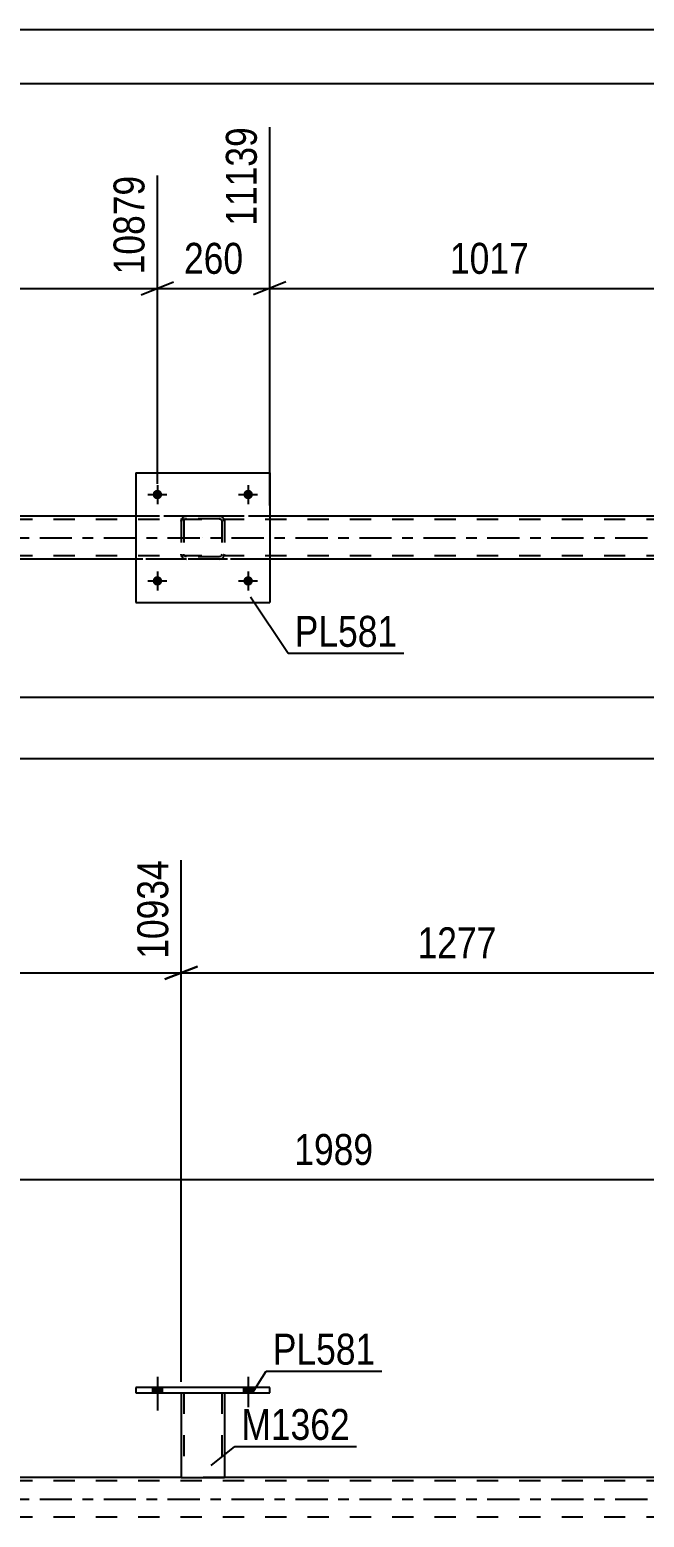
# Model space of a CAD drawing. Header units: millimetres. Extents: x 0 to 841, y 0 to 594.
# Drawn here: x 467.3 to 524.2, y 456.3 to 594 of the extents above; entities that cross this region are included whole.
import ezdxf

# ---------------------------------------------------------------- set-up
doc = ezdxf.new("R2010")
doc.units = ezdxf.units.MM
doc.linetypes.add('DXK_LINE_DOT2', pattern=[3.9198, 1.9599, -1.9599])
doc.linetypes.add('DXK_LINE_DOT3', pattern=[5.9187, 2.979, -0.9799, 0.9799, -0.9799])
doc.styles.add('Arial Narrow', font='ARIALN.TTF', dxfattribs={"height": 0.2})

# ---------------------------------------------------------------- blocks, each defined once
blk = doc.blocks.new('Unknown-814748613-1133')
at = {"color": 5, "linetype": 'Continuous'}
for p, q in [((841, 594), (0, 594)), ((836, 589), (5, 589))]:
    blk.add_line(p, q, dxfattribs=at)
blk = doc.blocks.new('Bolt-814748613-4852 - 4824')
at = {"linetype": 'Continuous'}
for points in [[(479.59, 550.96, -1), (478.71, 550.96, -1)], [(487.99, 550.96, -1), (487.11, 550.96, -1)]]:
    blk.add_hatch(color=1, dxfattribs=at).paths.add_polyline_path(points)
at = {"color": 1, "linetype": 'Continuous'}
for p, q in [((479.15, 551.84), (479.15, 550.08)), ((487.55, 551.84), (487.55, 550.08)), ((478.27, 550.96), (480.03, 550.96)), ((486.67, 550.96), (488.43, 550.96))]:
    blk.add_line(p, q, dxfattribs=at)
blk = doc.blocks.new('Bolt-814748613-4853 - 4824')
at = {"linetype": 'Continuous'}
for points in [[(479.59, 542.96, -1), (478.71, 542.96, -1)], [(487.99, 542.96, -1), (487.11, 542.96, -1)]]:
    blk.add_hatch(color=1, dxfattribs=at).paths.add_polyline_path(points)
at = {"color": 1, "linetype": 'Continuous'}
for p, q in [((478.27, 542.96), (480.03, 542.96)), ((479.15, 543.84), (479.15, 542.08)), ((486.67, 542.96), (488.43, 542.96)), ((487.55, 543.84), (487.55, 542.08))]:
    blk.add_line(p, q, dxfattribs=at)
blk = doc.blocks.new('Part-814748613-4937 - 4824')
at = {"color": 2, "linetype": 'Continuous'}
for p, q in [((477.15, 552.96), (477.15, 540.96)), ((477.15, 552.96), (489.55, 552.96)), ((489.55, 552.96), (489.55, 540.96)), ((477.15, 540.96), (489.55, 540.96))]:
    blk.add_line(p, q, dxfattribs=at)
blk = doc.blocks.new('Part-814748613-4938 - 4824')
at = {"color": 7, "linetype": 'DXK_LINE_DOT2'}
for p, q in [((481.35, 548.48), (481.38, 548.67)), ((481.38, 548.67), (481.35, 548.48)), ((481.35, 548.48), (481.35, 545.44)), ((481.59, 548.48), (481.61, 548.57)), ((481.59, 548.48), (481.59, 545.44)), ((481.61, 548.57), (481.66, 548.65)), ((481.64, 548.93), (481.83, 548.96)), ((481.83, 548.96), (481.64, 548.93)), ((481.66, 548.65), (481.74, 548.7)), ((481.74, 548.7), (481.83, 548.72)), ((484.87, 548.96), (481.83, 548.96)), ((484.87, 548.72), (481.83, 548.72)), ((484.87, 548.96), (485.05, 548.93)), ((485.05, 548.93), (484.87, 548.96)), ((484.87, 548.72), (484.96, 548.7)), ((484.96, 548.7), (485.04, 548.65)), ((485.04, 548.65), (485.09, 548.57)), ((485.09, 548.57), (485.11, 548.48)), ((485.11, 548.48), (485.11, 545.44)), ((485.31, 548.67), (485.35, 548.48)), ((485.35, 548.48), (485.31, 548.67)), ((485.35, 548.48), (485.35, 545.44)), ((481.38, 545.26), (481.35, 545.44)), ((481.35, 545.44), (481.38, 545.26)), ((481.61, 545.35), (481.59, 545.44)), ((481.66, 545.27), (481.61, 545.35)), ((481.83, 544.96), (481.64, 545)), ((481.64, 545), (481.83, 544.96)), ((481.74, 545.22), (481.66, 545.27)), ((481.83, 545.2), (481.74, 545.22)), ((484.87, 545.2), (481.83, 545.2)), ((484.87, 544.96), (481.83, 544.96)), ((484.96, 545.22), (484.87, 545.2)), ((485.05, 545), (484.87, 544.96)), ((484.87, 544.96), (485.05, 545)), ((485.04, 545.27), (484.96, 545.22)), ((485.09, 545.35), (485.04, 545.27)), ((485.11, 545.44), (485.09, 545.35)), ((485.35, 545.44), (485.31, 545.26)), ((485.31, 545.26), (485.35, 545.44))]:
    blk.add_line(p, q, dxfattribs=at)
at = {"color": 7, "linetype": 'DXK_LINE_DOT3'}
blk.add_line((483.35, 546.96), (483.35, 546.96), dxfattribs=at)
at = {"color": 7, "linetype": 'DXK_LINE_DOT2'}
for centre, start, end in [((481.83, 548.48), 112.5, 157.5), ((481.83, 548.48), 112.5, 157.5), ((484.87, 548.48), 22.5, 67.5), ((484.87, 548.48), 22.5, 67.5), ((481.83, 545.44), 202.5, 247.5), ((481.83, 545.44), 202.5, 247.5), ((484.87, 545.44), 292.5, 337.5), ((484.87, 545.44), 292.5, 337.5)]:
    blk.add_arc(centre, 0.48, start, end, dxfattribs=at)
blk = doc.blocks.new('Part-814748613-5024 - 4824')
at = {"color": 7, "linetype": 'DXK_LINE_DOT2'}
for p, q in [((765.48, 548.64), (101.3, 548.64)), ((765.48, 548.96), (119.58, 548.96)), ((489.55, 548.96), (477.15, 548.96)), ((765.48, 545.28), (101.3, 545.28)), ((762.25, 544.96), (101.3, 544.96)), ((489.55, 544.96), (477.15, 544.96))]:
    blk.add_line(p, q, dxfattribs=at)
at = {"color": 2, "linetype": 'Continuous'}
for p, q in [((477.15, 548.96), (438.47, 548.96)), ((528.23, 548.96), (489.55, 548.96)), ((477.15, 544.96), (438.47, 544.96)), ((528.23, 544.96), (489.55, 544.96))]:
    blk.add_line(p, q, dxfattribs=at)
at = {"color": 7, "linetype": 'DXK_LINE_DOT3'}
blk.add_line((101.3, 546.96), (765.48, 546.96), dxfattribs=at)
blk = doc.blocks.new('Part-814748613-3122 - 3007')
at = {"color": 2, "linetype": 'Continuous'}
for p, q in [((481.35, 467.78), (481.35, 459.94)), ((485.35, 467.78), (485.35, 459.94)), ((481.35, 459.94), (485.35, 459.94))]:
    blk.add_line(p, q, dxfattribs=at)
at = {"color": 7, "linetype": 'DXK_LINE_DOT2'}
for p, q in [((481.35, 467.78), (485.35, 467.78)), ((481.35, 467.78), (481.35, 467.78)), ((481.35, 467.78), (481.35, 467.78)), ((481.59, 467.78), (481.59, 459.94)), ((485.11, 467.78), (485.11, 459.94)), ((485.35, 467.78), (485.35, 467.78)), ((485.35, 467.78), (485.35, 467.78)), ((485.05, 459.94), (485.09, 459.94)), ((485.05, 459.94), (485.09, 459.94)), ((485.09, 459.94), (485.11, 459.94)), ((485.09, 459.94), (485.11, 459.94))]:
    blk.add_line(p, q, dxfattribs=at)
blk = doc.blocks.new('Part-814748613-3127 - 3007')
at = {"color": 2, "linetype": 'Continuous'}
for p, q in [((477.15, 468.26), (477.15, 467.78)), ((489.55, 468.26), (477.15, 468.26)), ((477.15, 467.78), (489.55, 467.78)), ((489.55, 467.78), (489.55, 468.26))]:
    blk.add_line(p, q, dxfattribs=at)
blk = doc.blocks.new('Bolt-814748613-3063 - 3007')
at = {"linetype": 'Continuous'}
for points in [[(478.71, 467.78), (479.59, 467.78), (479.59, 468.26), (478.71, 468.26)], [(487.11, 467.78), (487.99, 467.78), (487.99, 468.26), (487.11, 468.26)]]:
    blk.add_hatch(color=1, dxfattribs=at).paths.add_polyline_path(points)
at = {"color": 1, "linetype": 'Continuous'}
for p, q in [((479.15, 469.26), (479.15, 466.14)), ((487.55, 469.26), (487.55, 466.14)), ((478.71, 468.26), (478.71, 467.78)), ((479.59, 468.26), (479.59, 467.78)), ((487.11, 468.26), (487.11, 467.78)), ((487.99, 468.26), (487.99, 467.78))]:
    blk.add_line(p, q, dxfattribs=at)
blk = doc.blocks.new('Bolt-814748613-3064 - 3007')
at = {"linetype": 'Continuous'}
for points in [[(478.71, 467.78), (479.59, 467.78), (479.59, 468.26), (478.71, 468.26)], [(487.11, 467.78), (487.99, 467.78), (487.99, 468.26), (487.11, 468.26)]]:
    blk.add_hatch(color=1, dxfattribs=at).paths.add_polyline_path(points)
at = {"color": 1, "linetype": 'Continuous'}
for p, q in [((479.15, 469.26), (479.15, 466.14)), ((487.55, 469.26), (487.55, 466.14)), ((478.71, 468.26), (478.71, 467.78)), ((479.59, 468.26), (479.59, 467.78)), ((487.11, 468.26), (487.11, 467.78)), ((487.99, 468.26), (487.99, 467.78))]:
    blk.add_line(p, q, dxfattribs=at)
blk = doc.blocks.new('Part-814748613-3316 - 3007')
at = {"color": 7, "linetype": 'DXK_LINE_DOT2'}
for p, q in [((765.48, 459.62), (101.3, 459.62)), ((485.35, 459.94), (481.35, 459.94)), ((765.48, 456.26), (101.3, 456.26))]:
    blk.add_line(p, q, dxfattribs=at)
at = {"color": 2, "linetype": 'Continuous'}
for p, q in [((481.35, 459.94), (434.27, 459.94)), ((532.43, 459.94), (485.35, 459.94))]:
    blk.add_line(p, q, dxfattribs=at)
at = {"color": 7, "linetype": 'DXK_LINE_DOT3'}
blk.add_line((101.3, 457.94), (765.48, 457.94), dxfattribs=at)
blk = doc.blocks.new('StraightDimension-814748613-5067 - 4824')
at = {"color": 7, "linetype": 'Continuous'}
blk.add_line((58.74, 526.53), (766.12, 526.53), dxfattribs=at)
blk = doc.blocks.new('StraightDimension-814748613-5088 - 4824')
at = {"color": 7, "linetype": 'Continuous'}
blk.add_line((59.38, 532.2), (765.48, 532.2), dxfattribs=at)
blk = doc.blocks.new('StraightDimension-814748613-5305 - 4824')
at = {"color": 7, "linetype": 'Continuous'}
for p, q in [((489.55, 549.96), (489.55, 584.99)), ((530.23, 551.96), (530.23, 580.49)), ((491.05, 570.65), (488.05, 569.45)), ((528.73, 569.45), (531.73, 570.65)), ((489.55, 570.05), (530.23, 570.05))]:
    blk.add_line(p, q, dxfattribs=at)
at = {"color": 0}
blk.add_wipeout([(514.14, 570.8), (514.14, 575), (505.63, 575), (505.63, 570.8)], dxfattribs=at)
at = {"color": 3, "style": 'Arial Narrow'}
blk.add_text('1017', height=2.863, dxfattribs=at).set_placement((506.23, 571.4))
at = {"color": 0, "linetype": 'Continuous'}
blk.add_wipeout([(529.63, 581.09), (525.43, 581.09), (525.43, 570.75), (529.63, 570.75)], dxfattribs=at)
at = {"color": 3, "linetype": 'Continuous', "style": 'Arial Narrow'}
blk.add_text('12156', height=2.863, rotation=90.0002, dxfattribs=at).set_placement((529.03, 571.35))
blk = doc.blocks.new('StraightDimension-814748613-5323 - 4824')
at = {"color": 7, "linetype": 'Continuous'}
for p, q in [((489.55, 549.96), (489.55, 584.99)), ((479.15, 551.96), (479.15, 580.49)), ((477.65, 569.45), (480.65, 570.65)), ((491.05, 570.65), (488.05, 569.45)), ((479.15, 570.05), (489.55, 570.05))]:
    blk.add_line(p, q, dxfattribs=at)
at = {"color": 0}
blk.add_wipeout([(487.69, 570.8), (487.69, 575), (481.01, 575), (481.01, 570.8)], dxfattribs=at)
at = {"color": 3, "style": 'Arial Narrow'}
blk.add_text('260', height=2.863, dxfattribs=at).set_placement((481.61, 571.4))
at = {"color": 0, "linetype": 'Continuous'}
blk.add_wipeout([(488.95, 585.59), (484.75, 585.59), (484.75, 575.25), (488.95, 575.25)], dxfattribs=at)
at = {"color": 3, "linetype": 'Continuous', "style": 'Arial Narrow'}
blk.add_text('11139', height=2.863, rotation=90.0002, dxfattribs=at).set_placement((488.35, 575.85))
blk = doc.blocks.new('StraightDimension-814748613-5341 - 4824')
at = {"color": 7, "linetype": 'Continuous'}
for p, q in [((438.47, 549.96), (438.47, 583.16)), ((479.15, 551.96), (479.15, 580.49)), ((439.97, 570.65), (436.97, 569.45)), ((477.65, 569.45), (480.65, 570.65)), ((438.47, 570.05), (479.15, 570.05))]:
    blk.add_line(p, q, dxfattribs=at)
at = {"color": 0}
blk.add_wipeout([(463.06, 570.8), (463.06, 575), (454.55, 575), (454.55, 570.8)], dxfattribs=at)
at = {"color": 3, "style": 'Arial Narrow'}
blk.add_text('1017', height=2.863, dxfattribs=at).set_placement((455.15, 571.4))
at = {"color": 0, "linetype": 'Continuous'}
blk.add_wipeout([(478.55, 581.09), (474.35, 581.09), (474.35, 570.75), (478.55, 570.75)], dxfattribs=at)
at = {"color": 3, "linetype": 'Continuous', "style": 'Arial Narrow'}
blk.add_text('10879', height=2.863, rotation=90.0002, dxfattribs=at).set_placement((477.95, 571.35))
blk = doc.blocks.new('StraightDimension-814748613-4420 - 3007')
at = {"color": 7, "linetype": 'Continuous'}
for p, q in [((481.35, 468.78), (481.35, 517.11)), ((430.27, 468.78), (430.27, 515.28)), ((431.77, 507.27), (428.77, 506.07)), ((479.85, 506.07), (482.85, 507.27)), ((430.27, 506.67), (481.35, 506.67))]:
    blk.add_line(p, q, dxfattribs=at)
at = {"color": 0}
blk.add_wipeout([(460.06, 507.42), (460.06, 511.62), (451.55, 511.62), (451.55, 507.42)], dxfattribs=at)
at = {"color": 3, "style": 'Arial Narrow'}
blk.add_text('1277', height=2.863, dxfattribs=at).set_placement((452.15, 508.02))
at = {"color": 0, "linetype": 'Continuous'}
blk.add_wipeout([(480.75, 517.71), (476.55, 517.71), (476.55, 507.37), (480.75, 507.37)], dxfattribs=at)
at = {"color": 3, "linetype": 'Continuous', "style": 'Arial Narrow'}
blk.add_text('10934', height=2.863, rotation=90.0002, dxfattribs=at).set_placement((480.15, 507.97))
blk = doc.blocks.new('StraightDimension-814748613-4167 - 3007')
at = {"color": 7, "linetype": 'Continuous'}
for p, q in [((455.7, 456.94), (455.7, 502.47)), ((535.26, 456.94), (535.26, 497.97)), ((457.2, 488.13), (454.2, 486.93)), ((533.76, 486.93), (536.76, 488.13)), ((455.7, 487.53), (535.26, 487.53))]:
    blk.add_line(p, q, dxfattribs=at)
at = {"color": 0}
blk.add_wipeout([(499.73, 488.28), (499.73, 492.48), (491.22, 492.48), (491.22, 488.28)], dxfattribs=at)
at = {"color": 3, "style": 'Arial Narrow'}
blk.add_text('1989', height=2.863, dxfattribs=at).set_placement((491.82, 488.88))
at = {"color": 0, "linetype": 'Continuous'}
blk.add_wipeout([(534.66, 498.57), (530.46, 498.57), (530.46, 488.23), (534.66, 488.23)], dxfattribs=at)
at = {"color": 3, "linetype": 'Continuous', "style": 'Arial Narrow'}
blk.add_text('12282', height=2.863, rotation=90.0002, dxfattribs=at).set_placement((534.06, 488.83))
blk = doc.blocks.new('StraightDimension-814748613-4430 - 3007')
at = {"color": 7, "linetype": 'Continuous'}
for p, q in [((481.35, 468.78), (481.35, 517.11)), ((532.43, 468.78), (532.43, 517.11)), ((482.85, 507.27), (479.85, 506.07)), ((530.93, 506.07), (533.93, 507.27)), ((481.35, 506.67), (532.43, 506.67))]:
    blk.add_line(p, q, dxfattribs=at)
at = {"color": 0}
blk.add_wipeout([(511.14, 507.42), (511.14, 511.62), (502.63, 511.62), (502.63, 507.42)], dxfattribs=at)
at = {"color": 3, "style": 'Arial Narrow'}
blk.add_text('1277', height=2.863, dxfattribs=at).set_placement((503.23, 508.02))
at = {"color": 0, "linetype": 'Continuous'}
blk.add_wipeout([(531.83, 517.71), (527.63, 517.71), (527.63, 507.37), (531.83, 507.37)], dxfattribs=at)
at = {"color": 3, "linetype": 'Continuous', "style": 'Arial Narrow'}
blk.add_text('12211', height=2.863, rotation=90.0002, dxfattribs=at).set_placement((531.23, 507.97))
blk = doc.blocks.new('Mark-814748613-4933 - 4824')
at = {"color": 0}
blk.add_wipeout([(501.36, 536.86), (501.36, 539.86), (491.86, 539.86), (491.86, 536.86)], dxfattribs=at)
blk.add_wipeout([(501.36, 536.86), (501.36, 539.86), (491.86, 539.86), (491.86, 536.86)], dxfattribs=at)
at = {"color": 30, "linetype": 'Continuous'}
for p, q in [((487.77, 541.48), (491.26, 536.26)), ((491.26, 536.26), (501.96, 536.26))]:
    blk.add_line(p, q, dxfattribs=at)
at = {"color": 3, "style": 'Arial Narrow'}
blk.add_text('PL581', height=2.863, dxfattribs=at).set_placement((491.86, 536.86))
blk = doc.blocks.new('Mark-814748613-3123 - 3007')
at = {"color": 0}
blk.add_wipeout([(499.34, 470.39), (499.34, 473.39), (489.83, 473.39), (489.83, 470.39)], dxfattribs=at)
blk.add_wipeout([(499.34, 470.39), (499.34, 473.39), (489.83, 473.39), (489.83, 470.39)], dxfattribs=at)
at = {"color": 30, "linetype": 'Continuous'}
for p, q in [((487.96, 467.78), (489.23, 469.79)), ((489.23, 469.79), (499.94, 469.79))]:
    blk.add_line(p, q, dxfattribs=at)
at = {"color": 3, "style": 'Arial Narrow'}
blk.add_text('PL581', height=2.863, dxfattribs=at).set_placement((489.83, 470.39))
blk = doc.blocks.new('Mark-814748613-3118 - 3007')
at = {"color": 0}
blk.add_wipeout([(496.97, 463.42), (496.97, 466.42), (486.92, 466.42), (486.92, 463.42)], dxfattribs=at)
blk.add_wipeout([(496.97, 463.42), (496.97, 466.42), (486.92, 466.42), (486.92, 463.42)], dxfattribs=at)
at = {"color": 30, "linetype": 'Continuous'}
for p, q in [((484.12, 461.04), (486.32, 462.82)), ((486.32, 462.82), (497.57, 462.82))]:
    blk.add_line(p, q, dxfattribs=at)
at = {"color": 3, "style": 'Arial Narrow'}
blk.add_text('M1362', height=2.863, dxfattribs=at).set_placement((486.92, 463.42))

msp = doc.modelspace()

# ---------------------------------------------------------------- block references
for name in ['Unknown-814748613-1133', 'Part-814748613-4937 - 4824', 'Bolt-814748613-4852 - 4824', 'Part-814748613-5024 - 4824', 'Part-814748613-4938 - 4824', 'Bolt-814748613-4853 - 4824', 'Bolt-814748613-3063 - 3007', 'Bolt-814748613-3064 - 3007', 'Part-814748613-3127 - 3007', 'Part-814748613-3122 - 3007', 'Part-814748613-3316 - 3007']:
    msp.add_blockref(name, (0, 0))

# ---------------------------------------------------------------- next in the draw order: block references
for name in ['StraightDimension-814748613-5305 - 4824', 'StraightDimension-814748613-5067 - 4824', 'StraightDimension-814748613-4420 - 3007']:
    msp.add_blockref(name, (0, 0))

# ---------------------------------------------------------------- next in the draw order: block references
for name in ['StraightDimension-814748613-5323 - 4824', 'StraightDimension-814748613-5088 - 4824', 'StraightDimension-814748613-4167 - 3007']:
    msp.add_blockref(name, (0, 0))

# ---------------------------------------------------------------- next in the draw order: block references
for name in ['StraightDimension-814748613-5341 - 4824', 'Mark-814748613-4933 - 4824', 'StraightDimension-814748613-4430 - 3007', 'Mark-814748613-3118 - 3007']:
    msp.add_blockref(name, (0, 0))

# ---------------------------------------------------------------- next in the draw order: block references
msp.add_blockref('Mark-814748613-3123 - 3007', (0, 0))

doc.saveas('drawing.dxf')
